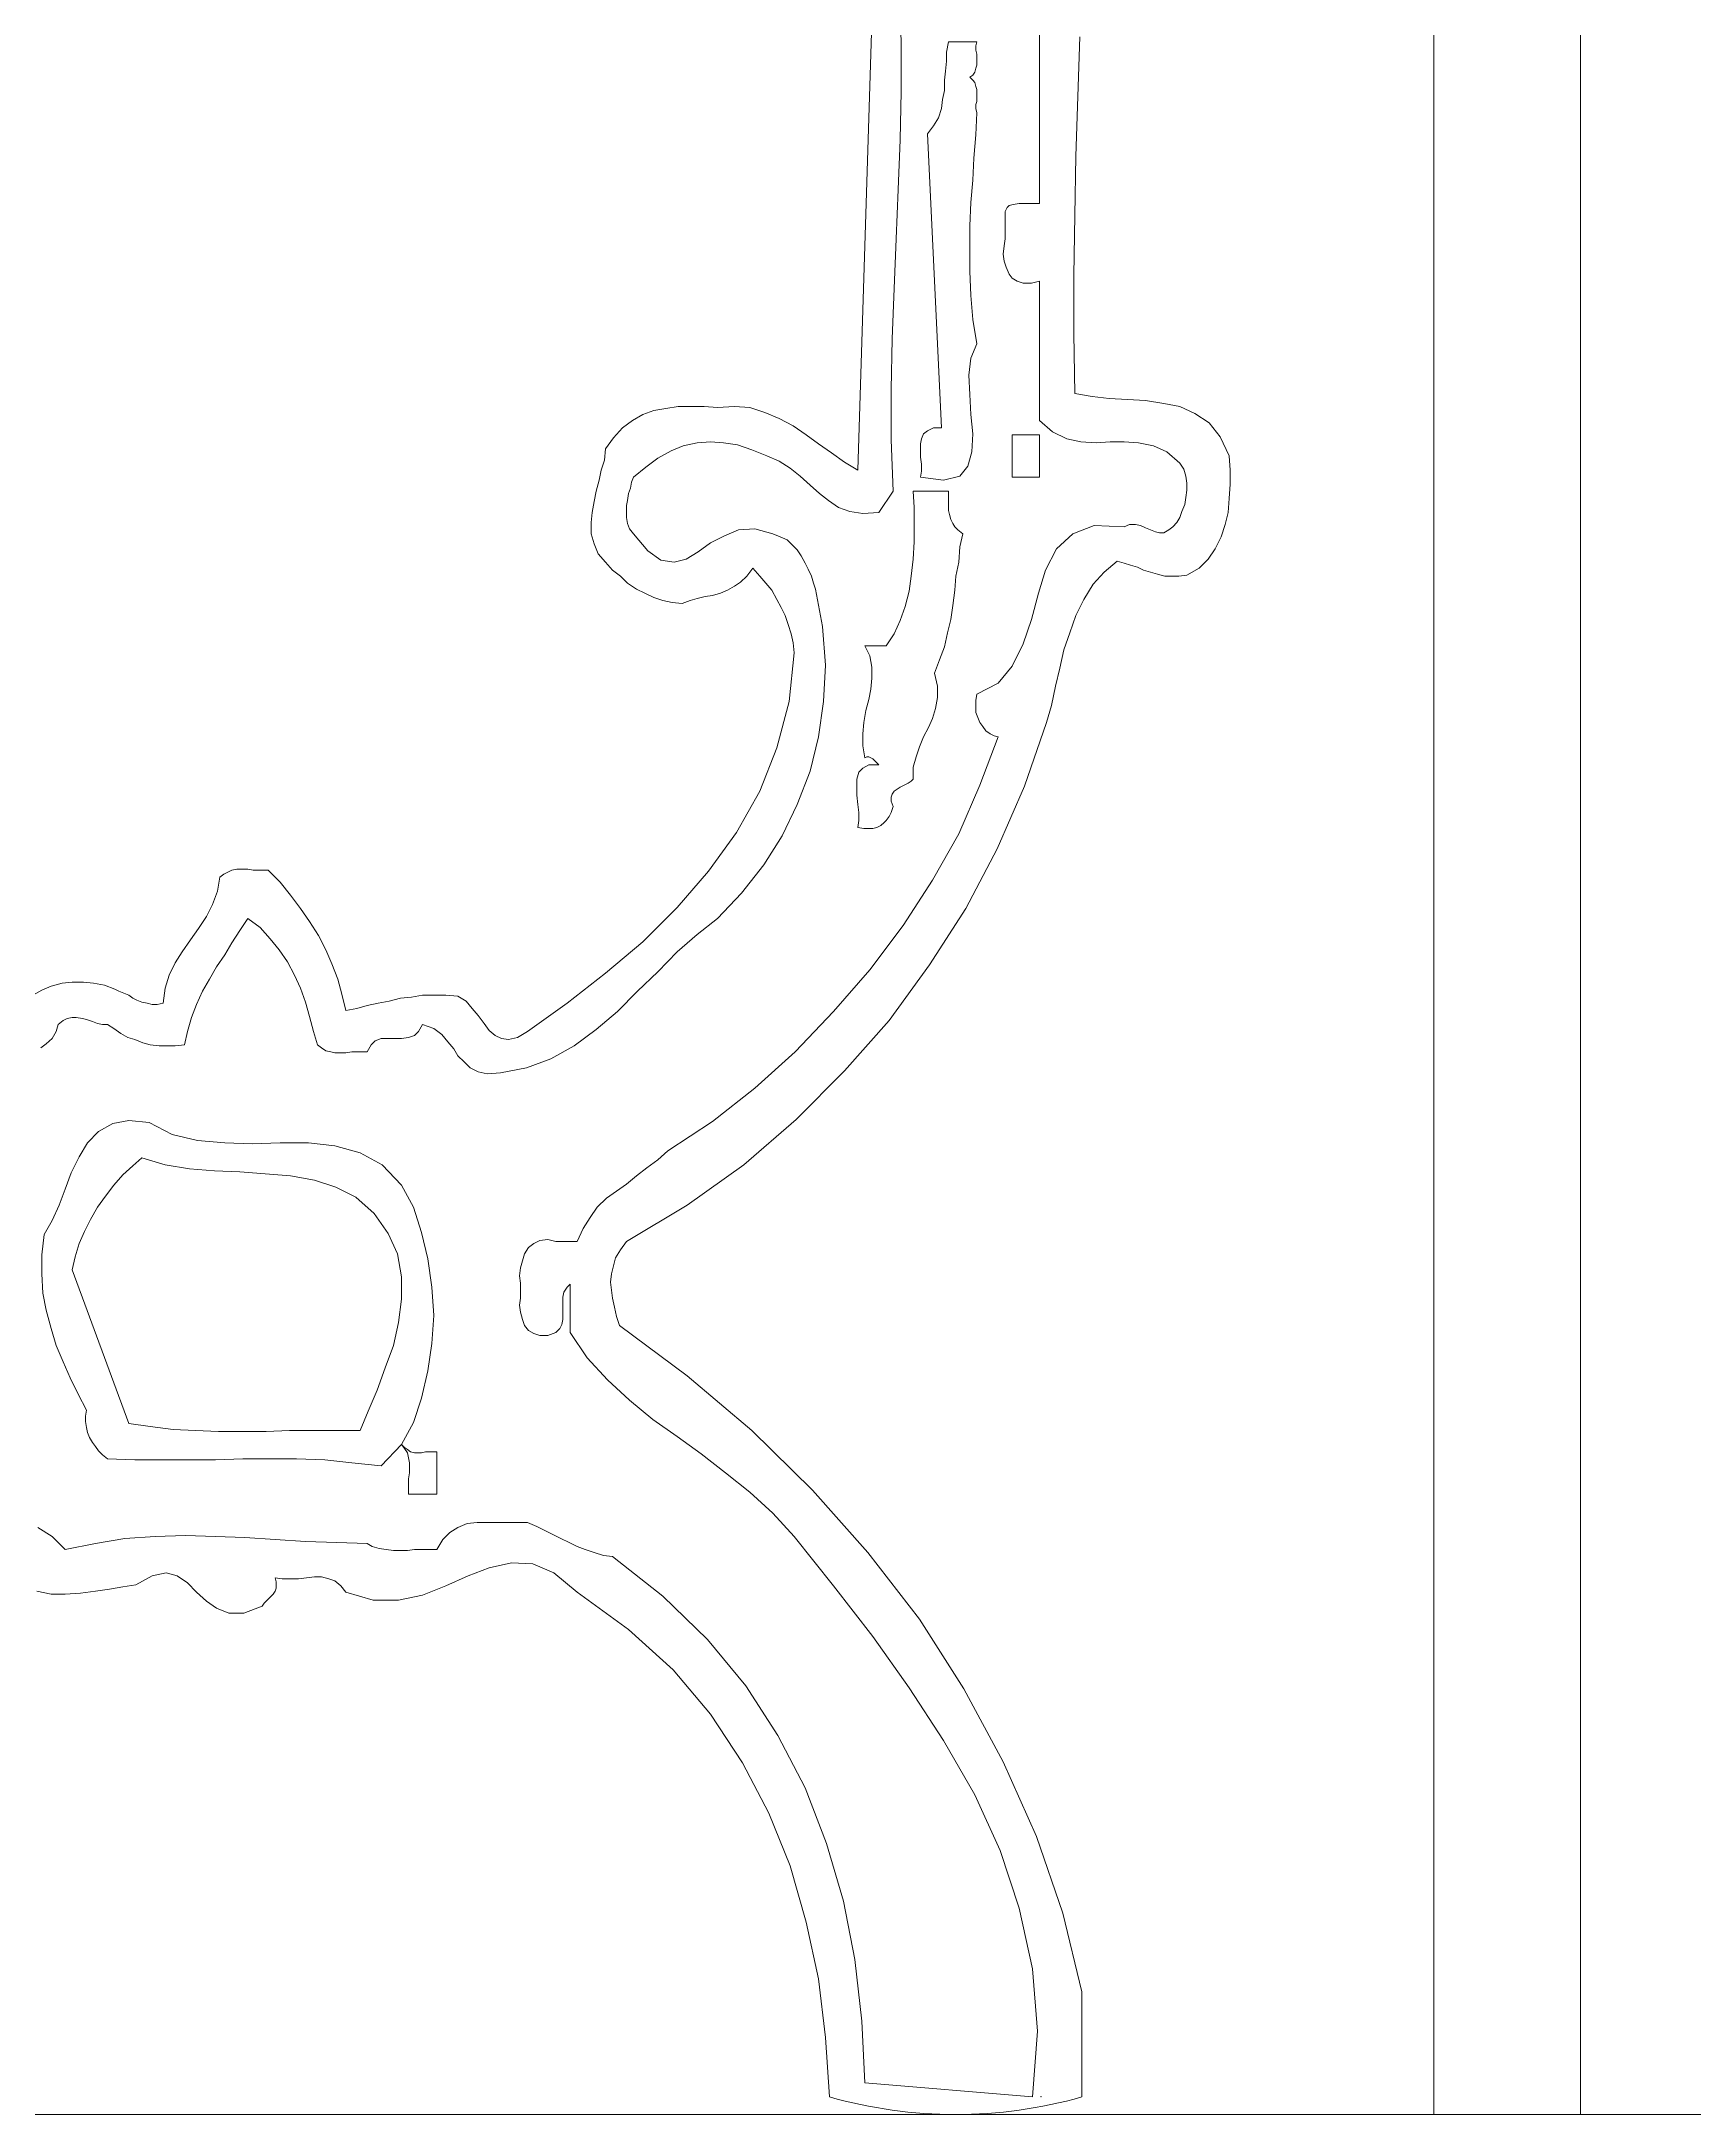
# Model space of a CAD drawing. Header units: millimetres. Extents: x -102 to 1947, y 0 to 1377.
# Drawn here: x 85.2 to 265.6, y 328.4 to 554.6 of the extents above; entities that cross this region are included whole.
import ezdxf

# ---------------------------------------------------------------- set-up
doc = ezdxf.new("R2010")
doc.units = ezdxf.units.MM
doc.layers.add('ceco.net 341', color=7, linetype='Continuous', lineweight=5)

# ---------------------------------------------------------------- blocks, each defined once
blk = doc.blocks.new('A$C00E300AF')
for p, q in [((-116.23, 452.24), (-116.67, 462.82)), ((-116.23, 441.44), (-116.23, 452.24)), ((-106.31, 448.05), (-106.53, 445.85)), ((-105.87, 452.24), (-106.31, 450.04)), ((-106.31, 450.04), (-106.31, 448.05)), ((-99.7, 452.24), (-105.87, 452.24)), ((-99.92, 451.36), (-99.7, 452.24)), ((-99.92, 450.48), (-99.92, 451.36)), ((-99.7, 449.59), (-99.92, 450.48)), ((-99.7, 448.71), (-99.7, 449.59)), ((-99.7, 448.05), (-99.7, 448.71)), ((-99.7, 447.17), (-99.7, 448.05)), ((-106.53, 445.85), (-106.76, 443.87)), ((-106.76, 443.87), (-106.76, 441.66)), ((-101.25, 444.53), (-100.59, 444.97)), ((-100.59, 443.87), (-101.25, 444.53)), ((-100.59, 444.97), (-100.14, 445.63)), ((-100.14, 443.42), (-100.59, 443.87)), ((-100.14, 445.63), (-99.92, 446.51)), ((-99.92, 442.54), (-100.14, 443.42)), ((-99.92, 446.51), (-99.7, 447.17)), ((-116.45, 430.86), (-116.23, 441.44)), ((-107.2, 439.68), (-107.42, 437.69)), ((-106.76, 441.66), (-107.2, 439.68)), ((-99.7, 441.88), (-99.92, 442.54)), ((-99.92, 438.58), (-99.7, 439.24)), ((-99.7, 441), (-99.7, 441.88)), ((-99.7, 440.12), (-99.7, 441)), ((-99.7, 439.24), (-99.7, 440.12)), ((-108.08, 435.71), (-109.18, 433.95)), ((-107.42, 437.69), (-108.08, 435.71)), ((-99.92, 437.69), (-99.92, 438.58)), ((-99.7, 436.81), (-99.92, 437.69)), ((-99.92, 431.97), (-99.7, 436.81)), ((-116.89, 420.07), (-116.45, 430.86)), ((-109.18, 433.95), (-110.5, 432.19)), ((-110.5, 432.19), (-107.42, 368.06)), ((-100.36, 426.9), (-99.92, 431.97)), ((-100.59, 422.05), (-100.36, 426.9)), ((-101.03, 417.2), (-100.59, 422.05)), ((-117.33, 409.27), (-116.89, 420.07)), ((-101.25, 412.13), (-101.03, 417.2)), ((-101.25, 407.28), (-101.25, 412.13)), ((-117.77, 398.47), (-117.33, 409.27)), ((-101.25, 402.22), (-101.25, 407.28)), ((-118.21, 387.45), (-117.77, 398.47)), ((-101.03, 396.93), (-101.25, 402.22)), ((-100.59, 391.64), (-101.03, 396.93)), ((-99.7, 386.35), (-100.59, 391.64)), ((-118.43, 376.43), (-118.21, 387.45)), ((-101.03, 383.27), (-99.7, 386.35)), ((-101.47, 379.52), (-101.03, 383.27)), ((-118.43, 365.42), (-118.43, 376.43)), ((-101.25, 375.33), (-101.47, 379.52)), ((-101.03, 370.93), (-101.25, 375.33)), ((-111.38, 366.74), (-111.82, 365.64)), ((-110.5, 367.4), (-111.38, 366.74)), ((-109.18, 368.06), (-110.5, 367.4)), ((-107.42, 368.06), (-109.18, 368.06)), ((-100.59, 366.74), (-101.03, 370.93)), ((-100.81, 362.77), (-100.59, 366.74)), ((-86.04, 366.52), (-91.99, 366.52)), ((-91.99, 366.52), (-91.99, 357.26)), ((-86.04, 357.26), (-86.04, 366.52)), ((-169.34, 361.45), (-166.47, 362.99)), ((-166.47, 362.99), (-163.83, 364.09)), ((-163.83, 364.09), (-160.74, 364.75)), ((-160.74, 364.75), (-157.88, 364.98)), ((-157.88, 364.98), (-155.01, 364.75)), ((-155.01, 364.75), (-151.93, 364.31)), ((-151.93, 364.31), (-148.84, 363.21)), ((-148.84, 363.21), (-145.54, 361.89)), ((-117.99, 354.18), (-118.43, 365.42)), ((-111.82, 365.64), (-112.04, 364.53)), ((-112.04, 364.53), (-112.04, 362.99)), ((-112.04, 362.99), (-112.04, 361.67)), ((-101.69, 359.69), (-100.81, 362.77)), ((-174.63, 357.26), (-171.98, 359.47)), ((-171.98, 359.47), (-169.34, 361.45)), ((-145.54, 361.89), (-142.89, 360.79)), ((-142.89, 360.79), (-140.47, 359.25)), ((-140.47, 359.25), (-138.27, 357.48)), ((-138.27, 357.48), (-136.06, 355.5)), ((-112.04, 361.67), (-111.82, 360.13)), ((-111.82, 358.58), (-112.04, 357.26)), ((-111.82, 360.13), (-111.82, 358.58)), ((-106.98, 356.6), (-103.45, 357.48)), ((-103.45, 357.48), (-101.69, 359.69)), ((-175.95, 352.19), (-175.73, 353.74)), ((-175.73, 353.74), (-175.29, 354.84)), ((-175.29, 354.84), (-175.07, 356.16)), ((-175.07, 356.16), (-174.63, 357.26)), ((-136.06, 355.5), (-134.08, 353.74)), ((-134.08, 353.74), (-132.1, 352.19)), ((-121.08, 349.55), (-117.99, 354.18)), ((-105.87, 354.18), (-113.59, 354.18)), ((-113.59, 354.18), (-113.37, 350.65)), ((-112.04, 357.26), (-106.98, 356.6)), ((-105.87, 353.08), (-105.87, 354.18)), ((-105.87, 352.19), (-105.87, 353.08)), ((-91.99, 357.26), (-86.04, 357.26)), ((-176.17, 351.09), (-175.95, 352.19)), ((-176.17, 349.77), (-176.17, 351.09)), ((-176.17, 348.45), (-176.17, 349.77)), ((-175.95, 347.13), (-176.17, 348.45)), ((-132.1, 352.19), (-129.89, 350.65)), ((-129.89, 350.65), (-127.47, 349.77)), ((-127.47, 349.77), (-124.6, 349.33)), ((-124.6, 349.33), (-121.08, 349.55)), ((-113.37, 350.65), (-113.37, 346.91)), ((-105.87, 351.09), (-105.87, 352.19)), ((-105.87, 349.99), (-105.87, 351.09)), ((-105.65, 349.11), (-105.87, 349.99)), ((-105.43, 348.01), (-105.65, 349.11)), ((-175.51, 346.02), (-175.95, 347.13)), ((-174.63, 344.92), (-175.51, 346.02)), ((-171.54, 341.18), (-174.63, 344.92)), ((-154.79, 344.48), (-157.88, 342.94)), ((-151.71, 345.8), (-154.79, 344.48)), ((-148.18, 346.02), (-151.71, 345.8)), ((-144.22, 344.92), (-148.18, 346.02)), ((-142.67, 344.26), (-144.22, 344.92)), ((-141.13, 343.6), (-142.67, 344.26)), ((-113.37, 346.91), (-113.37, 343.16)), ((-104.99, 347.13), (-105.43, 348.01)), ((-104.55, 346.46), (-104.99, 347.13)), ((-103.89, 345.8), (-104.55, 346.46)), ((-102.79, 344.92), (-103.89, 345.8)), ((-103.45, 342.06), (-102.79, 344.92)), ((-168.68, 339.19), (-171.54, 341.18)), ((-163.17, 339.41), (-165.81, 338.75)), ((-160.52, 340.96), (-163.17, 339.41)), ((-157.88, 342.94), (-160.52, 340.96)), ((-140.03, 342.5), (-141.13, 343.6)), ((-138.93, 341.4), (-140.03, 342.5)), ((-138.05, 340.07), (-138.93, 341.4)), ((-137.17, 338.53), (-138.05, 340.07)), ((-113.59, 339.41), (-114.03, 335.67)), ((-113.37, 343.16), (-113.59, 339.41)), ((-103.67, 338.75), (-103.45, 342.06)), ((-165.81, 338.75), (-168.68, 339.19)), ((-136.5, 337.21), (-137.17, 338.53)), ((-135.84, 335.67), (-136.5, 337.21)), ((-135.4, 334.12), (-135.84, 335.67)), ((-114.03, 335.67), (-114.47, 332.36)), ((-104.55, 332.58), (-104.33, 335.67)), ((-104.33, 335.67), (-103.67, 338.75)), ((-134.96, 332.8), (-135.4, 334.12)), ((-133.42, 324.65), (-134.96, 332.8)), ((-114.47, 332.36), (-115.35, 329.06)), ((-104.99, 329.28), (-104.55, 332.58)), ((-116.45, 325.97), (-117.77, 323.11)), ((-115.35, 329.06), (-116.45, 325.97)), ((-106.09, 323.33), (-105.43, 326.19)), ((-105.43, 326.19), (-104.99, 329.28)), ((-132.76, 316.28), (-133.42, 324.65)), ((-117.77, 323.11), (-119.54, 320.46)), ((-106.76, 320.24), (-106.09, 323.33)), ((-119.54, 320.46), (-124.16, 320.46)), ((-124.16, 320.46), (-123.06, 318.26)), ((-123.06, 318.26), (-122.62, 315.83)), ((-108.96, 314.51), (-107.86, 317.38)), ((-107.86, 317.38), (-106.76, 320.24)), ((-133.2, 308.34), (-132.76, 316.28)), ((-122.62, 313.41), (-122.84, 310.99)), ((-122.62, 315.83), (-122.62, 313.41)), ((-108.3, 311.65), (-108.96, 314.51)), ((-134.3, 300.63), (-133.2, 308.34)), ((-123.28, 308.78), (-123.94, 306.36)), ((-122.84, 310.99), (-123.28, 308.78)), ((-108.74, 306.8), (-108.3, 309.22)), ((-108.3, 309.22), (-108.3, 311.65)), ((-124.38, 303.71), (-124.6, 301.29)), ((-123.94, 306.36), (-124.38, 303.71)), ((-110.28, 302.61), (-109.4, 304.6)), ((-109.4, 304.6), (-108.74, 306.8)), ((-136.06, 293.14), (-134.3, 300.63)), ((-124.6, 301.29), (-124.6, 298.65)), ((-124.6, 298.65), (-124.16, 296)), ((-112.26, 298.43), (-111.38, 300.63)), ((-111.38, 300.63), (-110.28, 302.61)), ((-123.28, 294.46), (-124.6, 293.8)), ((-124.16, 296), (-123.72, 296.22)), ((-123.72, 296.22), (-123.28, 296.22)), ((-123.28, 296.22), (-122.84, 296)), ((-121.08, 294.46), (-123.28, 294.46)), ((-122.84, 296), (-122.4, 295.78)), ((-122.4, 295.78), (-122.18, 295.56)), ((-122.18, 295.56), (-121.74, 295.12)), ((-121.74, 295.12), (-121.52, 294.9)), ((-121.52, 294.9), (-121.08, 294.46)), ((-113.59, 294.02), (-112.93, 296.22)), ((-112.93, 296.22), (-112.26, 298.43)), ((-138.93, 285.87), (-136.06, 293.14)), ((-125.49, 292.92), (-125.93, 291.37)), ((-125.93, 291.37), (-125.93, 289.83)), ((-125.93, 289.83), (-125.93, 287.85)), ((-124.6, 293.8), (-125.49, 292.92)), ((-117.11, 289.17), (-116.45, 289.61)), ((-116.45, 289.61), (-115.57, 290.05)), ((-115.57, 290.05), (-114.69, 290.49)), ((-114.69, 290.49), (-114.03, 290.93)), ((-114.03, 290.93), (-113.59, 291.37)), ((-113.59, 291.37), (-113.59, 294.02)), ((-142.23, 279.03), (-138.93, 285.87)), ((-125.93, 287.85), (-125.71, 285.87)), ((-125.71, 285.87), (-125.49, 284.1)), ((-118.43, 287.41), (-118.21, 288.07)), ((-118.43, 286.53), (-118.43, 287.41)), ((-117.99, 285.42), (-118.43, 286.53)), ((-118.43, 284.1), (-117.99, 285.42)), ((-118.21, 288.07), (-117.77, 288.73)), ((-117.77, 288.73), (-117.11, 289.17)), ((-125.49, 282.34), (-125.71, 280.8)), ((-125.71, 280.8), (-124.38, 280.58)), ((-125.49, 284.1), (-125.49, 282.34)), ((-124.38, 280.58), (-123.28, 280.58)), ((-123.28, 280.58), (-122.4, 280.58)), ((-122.4, 280.58), (-121.52, 280.8)), ((-121.52, 280.8), (-120.64, 281.24)), ((-120.64, 281.24), (-119.98, 281.9)), ((-119.98, 281.9), (-119.54, 282.34)), ((-119.54, 282.34), (-118.88, 283.22)), ((-118.88, 283.22), (-118.43, 284.1)), ((-146.2, 272.64), (-142.23, 279.03)), ((-151.05, 266.47), (-146.2, 272.64)), ((-156.34, 260.96), (-151.05, 266.47)), ((-262.33, 255.68), (-260.57, 258.32)), ((-260.57, 258.32), (-258.81, 260.96)), ((-258.81, 260.96), (-256.16, 258.98)), ((-256.16, 258.98), (-253.96, 256.56)), ((-160.74, 257.44), (-156.34, 260.96)), ((-263.87, 253.03), (-262.33, 255.68)), ((-253.96, 256.56), (-251.97, 254.13)), ((-251.97, 254.13), (-250.21, 251.49)), ((-169.34, 249.29), (-165.15, 253.69)), ((-165.15, 253.69), (-160.74, 257.44)), ((-267.18, 247.74), (-265.64, 250.39)), ((-265.64, 250.39), (-263.87, 253.03)), ((-250.21, 251.49), (-248.67, 248.62)), ((-173.75, 245.1), (-169.34, 249.29)), ((-270.04, 242.23), (-268.72, 245.1)), ((-268.72, 245.1), (-267.18, 247.74)), ((-248.67, 248.62), (-247.35, 245.76)), ((-247.35, 245.76), (-246.24, 242.67)), ((-178.15, 240.69), (-173.75, 245.1)), ((-271.15, 239.37), (-270.04, 242.23)), ((-246.24, 242.67), (-245.36, 239.59)), ((-182.78, 236.72), (-178.15, 240.69)), ((-301.56, 234.74), (-300.67, 236.28)), ((-300.67, 236.28), (-300.23, 237.83)), ((-300.23, 237.83), (-299.13, 238.71)), ((-299.13, 238.71), (-298.25, 239.15)), ((-298.25, 239.15), (-297.15, 239.37)), ((-297.15, 239.37), (-296.27, 239.37)), ((-296.27, 239.37), (-294.94, 239.15)), ((-294.94, 239.15), (-294.06, 238.93)), ((-294.06, 238.93), (-292.74, 238.49)), ((-292.74, 238.49), (-291.64, 238.05)), ((-291.64, 238.05), (-290.54, 237.83)), ((-290.54, 237.83), (-289.44, 237.83)), ((-289.44, 237.83), (-288.11, 236.94)), ((-288.11, 236.94), (-286.57, 235.84)), ((-286.57, 235.84), (-285.03, 234.96)), ((-272.69, 233.42), (-272.03, 236.28)), ((-272.03, 236.28), (-271.15, 239.37)), ((-245.36, 239.59), (-244.48, 236.28)), ((-244.48, 236.28), (-243.6, 233.42)), ((-223.77, 234.96), (-222.45, 235.4)), ((-222.45, 235.4), (-221.56, 236.28)), ((-221.56, 236.28), (-220.68, 237.83)), ((-220.68, 237.83), (-218.26, 236.94)), ((-218.26, 236.94), (-216.5, 235.62)), ((-216.5, 235.62), (-215.17, 234.08)), ((-187.63, 233.2), (-182.78, 236.72)), ((-303.98, 232.76), (-302.88, 233.64)), ((-302.88, 233.64), (-301.56, 234.74)), ((-285.03, 234.96), (-283.49, 234.52)), ((-283.49, 234.52), (-281.72, 233.86)), ((-281.72, 233.86), (-280.18, 233.42)), ((-280.18, 233.42), (-278.2, 233.2)), ((-278.2, 233.2), (-276.43, 233.2)), ((-276.43, 233.2), (-274.67, 233.2)), ((-274.67, 233.2), (-272.69, 233.42)), ((-243.6, 233.42), (-242.72, 232.76)), ((-242.72, 232.76), (-241.84, 232.1)), ((-241.84, 232.1), (-240.74, 231.88)), ((-240.74, 231.88), (-239.85, 231.66)), ((-239.85, 231.66), (-238.53, 231.66)), ((-238.53, 231.66), (-237.43, 231.66)), ((-237.43, 231.66), (-236.11, 231.88)), ((-236.11, 231.88), (-235.01, 231.88)), ((-235.01, 231.88), (-233.9, 231.88)), ((-233.9, 231.88), (-232.8, 231.88)), ((-232.8, 231.88), (-231.92, 233.42)), ((-231.92, 233.42), (-231.04, 234.3)), ((-231.04, 234.3), (-229.72, 234.74)), ((-229.72, 234.74), (-228.17, 234.74)), ((-228.17, 234.74), (-226.85, 234.74)), ((-226.85, 234.74), (-225.31, 234.74)), ((-225.31, 234.74), (-223.77, 234.96)), ((-215.17, 234.08), (-213.85, 232.54)), ((-213.85, 232.54), (-212.97, 231)), ((-212.97, 231), (-211.65, 229.67)), ((-192.7, 230.33), (-187.63, 233.2)), ((-211.65, 229.67), (-210.33, 228.35)), ((-210.33, 228.35), (-208.56, 227.47)), ((-208.56, 227.47), (-206.58, 227.03)), ((-206.58, 227.03), (-203.71, 227.25)), ((-203.71, 227.25), (-197.99, 228.35)), ((-197.99, 228.35), (-192.7, 230.33)), ((-291.42, 214.47), (-293.84, 212.04)), ((-288.33, 216.23), (-291.42, 214.47)), ((-284.81, 216.89), (-288.33, 216.23)), ((-280.4, 216.45), (-284.81, 216.89)), ((-275.33, 213.81), (-280.4, 216.45)), ((-269.82, 212.48), (-275.33, 213.81)), ((-295.61, 208.96), (-297.37, 205.43)), ((-293.84, 212.04), (-295.61, 208.96)), ((-263.87, 212.04), (-269.82, 212.48)), ((-257.92, 211.82), (-263.87, 212.04)), ((-251.75, 212.04), (-257.92, 211.82)), ((-245.58, 212.04), (-251.75, 212.04)), ((-239.85, 211.38), (-245.58, 212.04)), ((-234.35, 209.84), (-239.85, 211.38)), ((-229.5, 207.2), (-234.35, 209.84)), ((-297.37, 205.43), (-298.69, 201.91)), ((-225.31, 202.79), (-229.5, 207.2)), ((-298.69, 201.91), (-300.01, 198.38)), ((-222.67, 197.94), (-225.31, 202.79)), ((-301.56, 195.08), (-303.32, 191.99)), ((-300.01, 198.38), (-301.56, 195.08)), ((-220.9, 192.43), (-222.67, 197.94)), ((-303.32, 191.99), (-303.76, 187.58)), ((-219.58, 186.7), (-220.9, 192.43)), ((-303.76, 187.58), (-303.76, 183.4)), ((-218.7, 180.53), (-219.58, 186.7)), ((-303.76, 183.4), (-303.54, 179.21)), ((-303.54, 179.21), (-302.88, 175.46)), ((-218.26, 174.36), (-218.7, 180.53)), ((-302.88, 175.46), (-301.78, 171.5)), ((-218.7, 168.19), (-218.26, 174.36)), ((-301.78, 171.5), (-300.67, 167.75)), ((-300.67, 167.75), (-299.13, 164.23)), ((-219.58, 162.24), (-218.7, 168.19)), ((-299.13, 164.23), (-297.59, 160.7)), ((-297.59, 160.7), (-295.83, 157.17)), ((-220.9, 156.29), (-219.58, 162.24)), ((-295.83, 157.17), (-294.06, 153.65)), ((-222.67, 151), (-220.9, 156.29)), ((-294.06, 153.65), (-294.28, 152.33)), ((-294.28, 152.33), (-294.28, 151.22)), ((-294.28, 151.22), (-294.06, 149.9)), ((-294.06, 149.9), (-293.84, 148.8)), ((-225.31, 146.16), (-222.67, 151)), ((-293.84, 148.8), (-293.4, 147.7)), ((-293.4, 147.7), (-292.74, 146.6)), ((-292.74, 146.6), (-292.08, 145.71)), ((-292.08, 145.71), (-291.42, 144.83)), ((-291.42, 144.83), (-290.54, 143.95)), ((-229.72, 141.53), (-225.31, 146.16)), ((-225.31, 146.16), (-224.65, 145.27)), ((-224.65, 145.49), (-225.31, 146.16)), ((-223.99, 145.05), (-224.65, 145.49)), ((-224.65, 145.27), (-223.99, 144.39)), ((-223.33, 144.61), (-223.99, 145.05)), ((-290.54, 143.95), (-289.44, 143.07)), ((-289.44, 143.07), (-283.49, 142.85)), ((-283.49, 142.85), (-277.54, 142.85)), ((-277.54, 142.85), (-271.59, 142.85)), ((-271.59, 142.85), (-265.86, 142.85)), ((-265.86, 142.85), (-259.91, 143.07)), ((-259.91, 143.07), (-254.18, 143.07)), ((-254.18, 143.07), (-248.23, 143.07)), ((-248.23, 143.07), (-242.06, 142.85)), ((-242.06, 142.85), (-236.11, 142.19)), ((-236.11, 142.19), (-229.72, 141.53)), ((-223.99, 144.39), (-223.77, 143.29)), ((-223.77, 143.29), (-223.55, 142.19)), ((-223.55, 142.19), (-223.55, 141.09)), ((-223.55, 141.09), (-223.55, 139.99)), ((-222.45, 144.39), (-223.33, 144.61)), ((-221.78, 144.39), (-222.45, 144.39)), ((-220.9, 144.39), (-221.78, 144.39)), ((-220.02, 144.61), (-220.9, 144.39)), ((-219.14, 144.61), (-220.02, 144.61)), ((-218.26, 144.61), (-219.14, 144.61)), ((-217.6, 144.61), (-218.26, 144.61)), ((-217.6, 135.36), (-217.6, 144.61)), ((-223.55, 139.99), (-223.77, 138.66)), ((-223.77, 138.66), (-223.77, 137.56)), ((-223.77, 137.56), (-223.77, 136.46)), ((-223.77, 136.46), (-223.77, 135.36)), ((-223.77, 135.36), (-217.6, 135.36))]:
    blk.add_line(p, q)
blk.add_circle((-85.7, 3.87), 0.0382)
blk.add_arc((-104.33, 100.61), 100.65, 254.1171, 285.8829)
at = {"layer": 'ceco.net 341'}
for p, q in [((-86.04, 451.36), (-86.04, 458.19)), ((-125.71, 358.81), (-122.62, 456.65)), ((-77.23, 453.34), (-77.67, 440.34)), ((-86.04, 444.31), (-86.04, 451.36)), ((-86.04, 437.47), (-86.04, 444.31)), ((-77.67, 440.34), (-78.11, 427.34)), ((-86.04, 430.64), (-86.04, 437.47)), ((-86.04, 423.81), (-86.04, 430.64)), ((-78.11, 427.34), (-78.33, 414.34)), ((-86.04, 416.98), (-86.04, 423.81)), ((-93.09, 416.1), (-92.65, 416.54)), ((-92.65, 416.54), (-91.77, 416.76)), ((-91.77, 416.76), (-90.45, 416.98)), ((-90.45, 416.98), (-86.04, 416.98)), ((-93.53, 415.22), (-93.09, 416.1)), ((-93.53, 414.34), (-93.53, 415.22)), ((-93.53, 413.23), (-93.53, 414.34)), ((-93.53, 412.35), (-93.53, 413.23)), ((-93.53, 411.25), (-93.53, 412.35)), ((-78.33, 414.34), (-78.55, 401.34)), ((-93.97, 405.96), (-93.75, 407.73)), ((-93.75, 407.73), (-93.53, 409.27)), ((-93.53, 410.15), (-93.53, 411.25)), ((-93.53, 409.27), (-93.53, 410.15)), ((-93.75, 404.42), (-93.97, 405.96)), ((-93.31, 403.1), (-93.75, 404.42)), ((-92.65, 401.56), (-93.31, 403.1)), ((-91.99, 400.67), (-92.65, 401.56)), ((-90.89, 400.01), (-91.99, 400.67)), ((-89.57, 399.57), (-90.89, 400.01)), ((-87.8, 399.57), (-89.57, 399.57)), ((-86.04, 400.01), (-87.8, 399.57)), ((-86.04, 369.6), (-86.04, 400.01)), ((-78.55, 401.34), (-78.55, 388.55)), ((-78.55, 388.55), (-78.33, 375.55)), ((-78.33, 375.55), (-74.58, 374.89)), ((-172.64, 370.93), (-170.22, 371.81)), ((-170.22, 371.81), (-167.58, 372.25)), ((-167.58, 372.25), (-164.93, 372.69)), ((-164.93, 372.69), (-162.07, 372.69)), ((-162.07, 372.69), (-159.2, 372.69)), ((-159.2, 372.69), (-156.34, 372.47)), ((-156.34, 372.47), (-152.59, 372.69)), ((-152.59, 372.69), (-149.29, 372.47)), ((-149.29, 372.47), (-145.98, 371.37)), ((-145.98, 371.37), (-142.89, 370.04)), ((-74.58, 374.89), (-70.84, 374.45)), ((-70.84, 374.45), (-66.87, 374.23)), ((-66.87, 374.23), (-62.9, 374.01)), ((-62.9, 374.01), (-58.94, 373.35)), ((-58.94, 373.35), (-55.41, 372.69)), ((-55.41, 372.69), (-52.11, 371.15)), ((-52.11, 371.15), (-49.02, 369.16)), ((-179.03, 365.86), (-177.05, 368.06)), ((-177.05, 368.06), (-174.85, 369.6)), ((-174.85, 369.6), (-172.64, 370.93)), ((-142.89, 370.04), (-139.81, 368.5)), ((-139.81, 368.5), (-136.94, 366.52)), ((-136.94, 366.52), (-134.3, 364.53)), ((-83.18, 367.18), (-86.04, 369.6)), ((-80.09, 365.64), (-83.18, 367.18)), ((-49.02, 369.16), (-46.6, 366.08)), ((-181.02, 361.01), (-180.8, 363.43)), ((-180.8, 363.43), (-179.03, 365.86)), ((-134.3, 364.53), (-131.44, 362.55)), ((-131.44, 362.55), (-128.57, 360.57)), ((-77.01, 364.98), (-80.09, 365.64)), ((-73.7, 364.75), (-77.01, 364.98)), ((-70.62, 364.98), (-73.7, 364.75)), ((-67.53, 364.98), (-70.62, 364.98)), ((-64.45, 364.75), (-67.53, 364.98)), ((-61.14, 364.09), (-64.45, 364.75)), ((-58.28, 362.77), (-61.14, 364.09)), ((-55.41, 360.35), (-58.28, 362.77)), ((-46.6, 366.08), (-44.61, 361.89)), ((-182.12, 356.6), (-181.68, 358.81)), ((-181.68, 358.81), (-181.02, 361.01)), ((-128.57, 360.57), (-125.71, 358.81)), ((-54.53, 359.03), (-55.41, 360.35)), ((-54.09, 357.48), (-54.53, 359.03)), ((-53.87, 355.94), (-54.09, 357.48)), ((-44.61, 361.89), (-44.39, 358.81)), ((-44.39, 358.81), (-44.39, 355.72)), ((-183.22, 351.97), (-182.78, 354.18)), ((-182.78, 354.18), (-182.12, 356.6)), ((-54.09, 352.86), (-53.87, 354.4)), ((-53.87, 354.4), (-53.87, 355.94)), ((-44.39, 355.72), (-44.61, 352.64)), ((-183.88, 347.35), (-183.66, 349.55)), ((-183.66, 349.55), (-183.22, 351.97)), ((-56.07, 347.35), (-55.41, 348.45)), ((-55.41, 348.45), (-54.97, 349.77)), ((-54.97, 349.77), (-54.31, 351.31)), ((-54.31, 351.31), (-54.09, 352.86)), ((-44.83, 349.55), (-45.49, 346.91)), ((-44.61, 352.64), (-44.83, 349.55)), ((-183.88, 344.92), (-183.88, 347.35)), ((-183.22, 342.72), (-183.88, 344.92)), ((-82.3, 341.62), (-78.77, 344.92)), ((-78.77, 344.92), (-74.14, 346.69)), ((-74.14, 346.69), (-67.53, 346.46)), ((-67.53, 346.46), (-66.43, 346.91)), ((-66.43, 346.91), (-65.11, 346.91)), ((-65.11, 346.91), (-64.01, 346.69)), ((-64.01, 346.69), (-62.9, 346.24)), ((-62.9, 346.24), (-61.8, 345.8)), ((-61.8, 345.8), (-60.7, 345.36)), ((-60.7, 345.36), (-59.82, 345.14)), ((-59.82, 345.14), (-58.94, 345.14)), ((-58.94, 345.14), (-57.83, 345.8)), ((-57.83, 345.8), (-56.95, 346.46)), ((-56.95, 346.46), (-56.07, 347.35)), ((-46.38, 344.26), (-47.7, 341.62)), ((-45.49, 346.91), (-46.38, 344.26)), ((-182.34, 340.52), (-183.22, 342.72)), ((-180.8, 338.75), (-182.34, 340.52)), ((-84.72, 336.99), (-82.3, 341.62)), ((-49.24, 339.41), (-51.22, 337.43)), ((-47.7, 341.62), (-49.24, 339.41)), ((-179.25, 336.99), (-180.8, 338.75)), ((-177.49, 335.67), (-179.25, 336.99)), ((-175.95, 334.12), (-177.49, 335.67)), ((-149.95, 335.67), (-151.27, 334.34)), ((-148.62, 337.43), (-149.95, 335.67)), ((-147.08, 335.67), (-148.62, 337.43)), ((-145.76, 334.12), (-147.08, 335.67)), ((-86.26, 331.92), (-84.72, 336.99)), ((-71.94, 336.55), (-74.36, 333.9)), ((-69.07, 338.97), (-71.94, 336.55)), ((-67.53, 338.53), (-69.07, 338.97)), ((-66.21, 338.09), (-67.53, 338.53)), ((-64.67, 337.65), (-66.21, 338.09)), ((-63.34, 336.99), (-64.67, 337.65)), ((-61.8, 336.55), (-63.34, 336.99)), ((-60.26, 336.11), (-61.8, 336.55)), ((-58.72, 335.67), (-60.26, 336.11)), ((-57.17, 335.67), (-58.72, 335.67)), ((-55.63, 335.67), (-57.17, 335.67)), ((-53.87, 335.89), (-55.63, 335.67)), ((-51.22, 337.43), (-53.87, 335.89)), ((-173.97, 332.8), (-175.95, 334.12)), ((-172.2, 331.92), (-173.97, 332.8)), ((-170.22, 331.04), (-172.2, 331.92)), ((-168.24, 330.38), (-170.22, 331.04)), ((-166.25, 329.94), (-168.24, 330.38)), ((-162.29, 330.38), (-164.05, 329.72)), ((-160.74, 330.82), (-162.29, 330.38)), ((-158.98, 331.26), (-160.74, 330.82)), ((-157.44, 331.48), (-158.98, 331.26)), ((-155.68, 331.92), (-157.44, 331.48)), ((-154.13, 332.58), (-155.68, 331.92)), ((-152.59, 333.46), (-154.13, 332.58)), ((-151.27, 334.34), (-152.59, 333.46)), ((-144.44, 332.58), (-145.76, 334.12)), ((-143.34, 330.6), (-144.44, 332.58)), ((-142.45, 328.84), (-143.34, 330.6)), ((-87.8, 326.19), (-86.26, 331.92)), ((-76.35, 330.6), (-78.11, 327.07)), ((-74.36, 333.9), (-76.35, 330.6)), ((-164.05, 329.72), (-166.25, 329.94)), ((-141.57, 327.07), (-142.45, 328.84)), ((-140.91, 325.09), (-141.57, 327.07)), ((-89.57, 320.9), (-87.8, 326.19)), ((-78.11, 327.07), (-79.43, 323.33)), ((-140.25, 323.11), (-140.91, 325.09)), ((-139.81, 321.12), (-140.25, 323.11)), ((-79.43, 323.33), (-80.75, 319.58)), ((-140.69, 308.34), (-139.59, 318.92)), ((-139.59, 318.92), (-139.81, 321.12)), ((-91.99, 316.05), (-89.57, 320.9)), ((-80.75, 319.58), (-81.63, 315.61)), ((-99.7, 309.88), (-95.08, 312.31)), ((-95.08, 312.31), (-91.99, 316.05)), ((-81.63, 315.61), (-82.52, 311.65)), ((-143.34, 298.21), (-140.69, 308.34)), ((-99.92, 308.56), (-99.7, 309.88)), ((-99.92, 307.24), (-99.92, 308.56)), ((-82.52, 311.65), (-83.4, 307.46)), ((-99.92, 305.92), (-99.92, 307.24)), ((-99.48, 304.82), (-99.92, 305.92)), ((-99.04, 303.71), (-99.48, 304.82)), ((-98.38, 302.83), (-99.04, 303.71)), ((-84.5, 303.71), (-89.35, 289.83)), ((-83.4, 307.46), (-84.5, 303.71)), ((-99.04, 290.05), (-95.08, 300.63)), ((-97.72, 301.95), (-98.38, 302.83)), ((-96.84, 301.29), (-97.72, 301.95)), ((-95.96, 300.85), (-96.84, 301.29)), ((-95.08, 300.63), (-95.96, 300.85)), ((-147.08, 288.73), (-143.34, 298.21)), ((-103.67, 279.47), (-99.04, 290.05)), ((-89.35, 289.83), (-95.3, 276.17)), ((-152.15, 279.7), (-147.08, 288.73)), ((-158.32, 271.32), (-152.15, 279.7)), ((-109.4, 269.34), (-103.67, 279.47)), ((-95.3, 276.17), (-102.13, 263.17)), ((-263.21, 271.1), (-262.33, 271.54)), ((-262.33, 271.54), (-261.23, 271.76)), ((-261.23, 271.76), (-260.13, 271.76)), ((-260.13, 271.76), (-258.81, 271.76)), ((-258.81, 271.76), (-257.7, 271.54)), ((-257.7, 271.54), (-256.38, 271.54)), ((-256.38, 271.54), (-255.28, 271.54)), ((-255.28, 271.54), (-254.4, 271.54)), ((-254.4, 271.54), (-251.75, 268.9)), ((-266.52, 264.05), (-265.42, 266.91)), ((-265.42, 266.91), (-264.98, 270)), ((-264.98, 270), (-264.09, 270.66)), ((-264.09, 270.66), (-263.21, 271.1)), ((-251.75, 268.9), (-249.55, 266.03)), ((-165.15, 263.39), (-158.32, 271.32)), ((-115.79, 259.42), (-109.4, 269.34)), ((-267.84, 261.41), (-266.52, 264.05)), ((-249.55, 266.03), (-247.35, 263.17)), ((-247.35, 263.17), (-245.36, 260.3)), ((-172.64, 255.9), (-165.15, 263.39)), ((-102.13, 263.17), (-110.06, 250.83)), ((-271.37, 256.34), (-269.6, 258.76)), ((-269.6, 258.76), (-267.84, 261.41)), ((-245.36, 260.3), (-243.38, 257.22)), ((-123.06, 249.73), (-115.79, 259.42)), ((-274.67, 251.27), (-273.13, 253.69)), ((-273.13, 253.69), (-271.37, 256.34)), ((-243.38, 257.22), (-241.84, 254.13)), ((-241.84, 254.13), (-240.52, 251.05)), ((-180.8, 249.06), (-172.64, 255.9)), ((-275.99, 248.62), (-274.67, 251.27)), ((-240.52, 251.05), (-239.19, 247.74)), ((-189.17, 242.45), (-180.8, 249.06)), ((-131, 240.69), (-123.06, 249.73)), ((-110.06, 250.83), (-118.88, 238.71)), ((-305.74, 244.22), (-303.76, 245.32)), ((-303.76, 245.32), (-301.78, 246.2)), ((-301.78, 246.2), (-299.35, 246.86)), ((-299.35, 246.86), (-297.15, 247.08)), ((-297.15, 247.08), (-294.72, 247.08)), ((-294.72, 247.08), (-292.52, 246.86)), ((-292.52, 246.86), (-290.1, 246.42)), ((-290.1, 246.42), (-287.89, 245.54)), ((-287.89, 245.54), (-287.01, 245.1)), ((-287.01, 245.1), (-285.91, 244.66)), ((-285.91, 244.66), (-284.81, 244.22)), ((-277.32, 242.45), (-276.88, 245.76)), ((-276.88, 245.76), (-275.99, 248.62)), ((-239.19, 247.74), (-238.31, 244.44)), ((-238.31, 244.44), (-237.43, 240.91)), ((-284.81, 244.22), (-283.93, 243.56)), ((-283.93, 243.56), (-283.05, 243.11)), ((-283.05, 243.11), (-281.94, 242.67)), ((-281.94, 242.67), (-280.84, 242.45)), ((-280.84, 242.45), (-279.74, 242.23)), ((-279.74, 242.23), (-278.64, 242.23)), ((-278.64, 242.23), (-277.32, 242.45)), ((-237.43, 240.91), (-235.01, 241.35)), ((-235.01, 241.35), (-232.8, 242.01)), ((-232.8, 242.01), (-230.38, 242.45)), ((-230.38, 242.45), (-227.95, 242.89)), ((-227.95, 242.89), (-225.53, 243.56)), ((-225.53, 243.56), (-223.11, 243.78)), ((-223.11, 243.78), (-220.68, 244.22)), ((-220.68, 244.22), (-218.26, 244.22)), ((-218.26, 244.22), (-215.61, 244.22)), ((-215.61, 244.22), (-212.97, 244)), ((-212.97, 244), (-211.21, 242.89)), ((-211.21, 242.89), (-209.88, 241.35)), ((-209.88, 241.35), (-208.56, 239.81)), ((-208.56, 239.81), (-207.24, 238.05)), ((-197.76, 236.28), (-189.17, 242.45)), ((-139.37, 231.88), (-131, 240.69)), ((-207.24, 238.05), (-206.14, 236.5)), ((-206.14, 236.5), (-204.82, 235.4)), ((-204.82, 235.4), (-203.49, 234.74)), ((-199.97, 234.96), (-197.76, 236.28)), ((-118.88, 238.71), (-128.57, 227.69)), ((-203.49, 234.74), (-201.95, 234.52)), ((-201.95, 234.52), (-199.97, 234.96)), ((-148.18, 223.94), (-139.37, 231.88)), ((-128.57, 227.69), (-139.15, 217.11)), ((-157.44, 216.67), (-148.18, 223.94)), ((-167.13, 210.28), (-157.44, 216.67)), ((-139.15, 217.11), (-150.61, 207.2)), ((-281.94, 208.74), (-283.93, 206.98)), ((-276.88, 207.2), (-281.94, 208.74)), ((-171.76, 206.53), (-169.34, 208.3)), ((-169.34, 208.3), (-167.13, 210.28)), ((-286.13, 204.99), (-288.11, 202.79)), ((-283.93, 206.98), (-286.13, 204.99)), ((-271.59, 206.31), (-276.88, 207.2)), ((-266.08, 205.87), (-271.59, 206.31)), ((-260.57, 205.65), (-266.08, 205.87)), ((-255.06, 205.21), (-260.57, 205.65)), ((-249.55, 204.77), (-255.06, 205.21)), ((-244.26, 203.89), (-249.55, 204.77)), ((-239.63, 202.35), (-244.26, 203.89)), ((-176.17, 203.01), (-173.97, 204.77)), ((-173.97, 204.77), (-171.76, 206.53)), ((-150.61, 207.2), (-162.95, 198.38)), ((-289.88, 200.36), (-291.64, 197.94)), ((-288.11, 202.79), (-289.88, 200.36)), ((-235.23, 200.14), (-239.63, 202.35)), ((-231.26, 196.62), (-235.23, 200.14)), ((-182.56, 197.94), (-180.58, 199.92)), ((-180.58, 199.92), (-178.37, 201.47)), ((-178.37, 201.47), (-176.17, 203.01)), ((-293.18, 195.3), (-294.5, 192.65)), ((-291.64, 197.94), (-293.18, 195.3)), ((-228.17, 192.21), (-231.26, 196.62)), ((-185.65, 193.31), (-184.1, 195.74)), ((-184.1, 195.74), (-182.56, 197.94)), ((-162.95, 198.38), (-176.17, 190.45)), ((-295.61, 190.01), (-296.49, 187.14)), ((-294.5, 192.65), (-295.61, 190.01)), ((-226.19, 187.8), (-228.17, 192.21)), ((-197.54, 189.13), (-196.44, 190.01)), ((-196.44, 190.01), (-195.12, 190.67)), ((-195.12, 190.67), (-193.36, 190.89)), ((-193.36, 190.89), (-191.59, 190.45)), ((-191.59, 190.45), (-186.97, 190.45)), ((-186.97, 190.45), (-185.65, 193.31)), ((-176.17, 190.45), (-177.49, 188.69)), ((-296.49, 187.14), (-297.15, 184.28)), ((-225.31, 182.74), (-226.19, 187.8)), ((-199.31, 184.72), (-198.87, 186.26)), ((-198.87, 186.26), (-198.43, 187.8)), ((-198.43, 187.8), (-197.54, 189.13)), ((-178.59, 186.92), (-179.03, 185.16)), ((-177.49, 188.69), (-178.59, 186.92)), ((-297.15, 184.28), (-284.81, 150.78)), ((-225.31, 177.89), (-225.31, 182.74)), ((-199.53, 182.96), (-199.31, 184.72)), ((-199.31, 181.41), (-199.53, 182.96)), ((-199.31, 179.65), (-199.31, 181.41)), ((-188.51, 181.19), (-189.17, 180.53)), ((-188.51, 170.62), (-188.51, 181.19)), ((-179.47, 183.4), (-179.7, 181.63)), ((-179.7, 181.63), (-179.47, 179.87)), ((-179.03, 185.16), (-179.47, 183.4)), ((-225.97, 172.82), (-225.31, 177.89)), ((-199.53, 176.57), (-199.31, 178.11)), ((-199.31, 175.02), (-199.53, 176.57)), ((-199.31, 178.11), (-199.31, 179.65)), ((-189.83, 179.43), (-190.05, 178.33)), ((-190.05, 178.33), (-190.05, 177.23)), ((-190.05, 177.23), (-190.05, 175.9)), ((-189.17, 180.53), (-189.83, 179.43)), ((-179.47, 179.87), (-179.25, 178.11)), ((-179.25, 178.11), (-178.81, 176.12)), ((-227.07, 167.75), (-225.97, 172.82)), ((-198.87, 173.48), (-199.31, 175.02)), ((-198.43, 172.16), (-198.87, 173.48)), ((-197.54, 171.06), (-198.43, 172.16)), ((-190.27, 172.38), (-190.71, 171.5)), ((-190.05, 173.48), (-190.27, 172.38)), ((-190.05, 175.9), (-190.05, 174.58)), ((-190.05, 174.58), (-190.05, 173.48)), ((-178.81, 176.12), (-178.37, 174.14)), ((-178.37, 174.14), (-177.71, 172.16)), ((-177.71, 172.16), (-162.95, 161.14)), ((-228.84, 162.9), (-227.07, 167.75)), ((-196.44, 170.4), (-197.54, 171.06)), ((-195.12, 169.95), (-196.44, 170.4)), ((-193.36, 169.95), (-195.12, 169.95)), ((-191.59, 170.62), (-193.36, 169.95)), ((-190.71, 171.5), (-191.59, 170.62)), ((-184.76, 165.11), (-188.51, 170.62)), ((-230.6, 158.06), (-228.84, 162.9)), ((-180.36, 160.26), (-184.76, 165.11)), ((-175.51, 155.85), (-180.36, 160.26)), ((-162.95, 161.14), (-148.84, 149.24)), ((-232.58, 153.43), (-230.6, 158.06)), ((-170.44, 151.66), (-175.51, 155.85)), ((-284.81, 150.78), (-280.18, 150.12)), ((-280.18, 150.12), (-275.11, 149.46)), ((-275.11, 149.46), (-270.26, 149.24)), ((-234.35, 149.24), (-232.58, 153.43)), ((-165.15, 147.92), (-170.44, 151.66)), ((-270.26, 149.24), (-265.2, 149.02)), ((-265.2, 149.02), (-260.13, 149.02)), ((-260.13, 149.02), (-254.84, 149.02)), ((-254.84, 149.02), (-249.77, 149.24)), ((-249.77, 149.24), (-244.7, 149.24)), ((-244.7, 149.24), (-239.41, 149.24)), ((-239.41, 149.24), (-234.35, 149.24)), ((-159.86, 144.17), (-165.15, 147.92)), ((-148.84, 149.24), (-135.62, 136.24)), ((-154.57, 139.99), (-159.86, 144.17)), ((-149.29, 135.8), (-154.57, 139.99)), ((-144.22, 131.17), (-149.29, 135.8)), ((-135.62, 136.24), (-123.5, 122.58)), ((-304.64, 128.09), (-301.56, 126.1)), ((-216.28, 125.44), (-214.73, 126.98)), ((-214.73, 126.98), (-212.97, 128.09)), ((-212.97, 128.09), (-210.99, 128.97)), ((-210.99, 128.97), (-208.78, 129.19)), ((-208.78, 129.19), (-206.58, 129.19)), ((-206.58, 129.19), (-204.38, 129.19)), ((-204.38, 129.19), (-202.17, 129.19)), ((-202.17, 129.19), (-199.97, 129.19)), ((-199.97, 129.19), (-197.76, 129.19)), ((-197.76, 129.19), (-195.78, 128.31)), ((-195.78, 128.31), (-194.02, 127.42)), ((-194.02, 127.42), (-192.26, 126.54)), ((-139.59, 126.1), (-144.22, 131.17)), ((-301.56, 126.1), (-298.69, 123.24)), ((-298.69, 123.24), (-292.08, 124.56)), ((-292.08, 124.56), (-285.69, 125.66)), ((-285.69, 125.66), (-279.08, 126.1)), ((-279.08, 126.1), (-272.47, 126.32)), ((-272.47, 126.32), (-265.86, 126.1)), ((-265.86, 126.1), (-259.47, 125.88)), ((-259.47, 125.88), (-252.86, 125.44)), ((-252.86, 125.44), (-246.24, 125)), ((-246.24, 125), (-239.41, 124.78)), ((-239.41, 124.78), (-232.8, 124.56)), ((-232.8, 124.56), (-231.7, 123.9)), ((-231.7, 123.9), (-230.16, 123.46)), ((-230.16, 123.46), (-228.62, 123.24)), ((-228.62, 123.24), (-227.07, 123.02)), ((-227.07, 123.02), (-225.53, 123.02)), ((-225.53, 123.02), (-223.99, 123.02)), ((-223.99, 123.02), (-222.45, 123.24)), ((-222.45, 123.24), (-220.68, 123.24)), ((-220.68, 123.24), (-219.14, 123.24)), ((-219.14, 123.24), (-217.6, 123.24)), ((-217.6, 123.24), (-216.28, 125.44)), ((-192.26, 126.54), (-190.49, 125.66)), ((-190.49, 125.66), (-188.73, 124.78)), ((-188.73, 124.78), (-186.97, 123.9)), ((-186.97, 123.9), (-185.2, 123.24)), ((-185.2, 123.24), (-183.22, 122.58)), ((-183.22, 122.58), (-181.24, 121.92)), ((-131, 115.3), (-139.59, 126.1)), ((-123.5, 122.58), (-112.26, 108.03)), ((-276.65, 118.17), (-279.74, 117.51)), ((-274.23, 117.51), (-276.65, 118.17)), ((-206.14, 119.27), (-210.77, 117.51)), ((-201.29, 120.37), (-206.14, 119.27)), ((-196.66, 120.15), (-201.29, 120.37)), ((-192.04, 118.17), (-196.66, 120.15)), ((-186.97, 113.98), (-192.04, 118.17)), ((-181.24, 121.92), (-179.25, 121.7)), ((-179.25, 121.7), (-168.24, 113.1)), ((-301.78, 113.54), (-304.86, 114.2)), ((-298.69, 113.54), (-301.78, 113.54)), ((-295.39, 113.76), (-298.69, 113.54)), ((-292.08, 114.2), (-295.39, 113.76)), ((-288.99, 114.64), (-292.08, 114.2)), ((-286.13, 115.08), (-288.99, 114.64)), ((-283.27, 115.53), (-286.13, 115.08)), ((-279.74, 117.51), (-283.27, 115.53)), ((-272.03, 115.97), (-274.23, 117.51)), ((-270.04, 113.98), (-272.03, 115.97)), ((-267.84, 112), (-270.04, 113.98)), ((-253.74, 113.1), (-254.4, 112.44)), ((-253.3, 113.54), (-253.74, 113.1)), ((-252.86, 114.2), (-253.3, 113.54)), ((-251.31, 116.85), (-252.86, 117.07)), ((-252.86, 117.07), (-252.64, 116.19)), ((-252.64, 114.86), (-252.86, 114.2)), ((-252.64, 116.19), (-252.64, 115.53)), ((-252.64, 115.53), (-252.64, 114.86)), ((-249.55, 116.85), (-251.31, 116.85)), ((-247.79, 116.85), (-249.55, 116.85)), ((-246.02, 117.07), (-247.79, 116.85)), ((-244.26, 117.29), (-246.02, 117.07)), ((-242.72, 117.29), (-244.26, 117.29)), ((-241.18, 116.85), (-242.72, 117.29)), ((-239.85, 116.41), (-241.18, 116.85)), ((-238.53, 115.3), (-239.85, 116.41)), ((-237.43, 113.98), (-238.53, 115.3)), ((-231.48, 112.22), (-237.43, 113.98)), ((-220.68, 113.32), (-225.97, 112.22)), ((-215.61, 115.3), (-220.68, 113.32)), ((-210.77, 117.51), (-215.61, 115.3)), ((-175.73, 105.83), (-186.97, 113.98)), ((-168.24, 113.1), (-158.54, 103.63)), ((-122.4, 104.29), (-131, 115.3)), ((-265.64, 110.46), (-267.84, 112)), ((-262.99, 109.35), (-265.64, 110.46)), ((-259.69, 109.35), (-262.99, 109.35)), ((-255.72, 110.9), (-259.69, 109.35)), ((-255.28, 111.56), (-255.72, 110.9)), ((-254.84, 112), (-255.28, 111.56)), ((-254.4, 112.44), (-254.84, 112)), ((-225.97, 112.22), (-231.48, 112.22)), ((-166.03, 97.01), (-175.73, 105.83)), ((-114.47, 93.05), (-122.4, 104.29)), ((-112.26, 108.03), (-102.57, 92.83)), ((-158.54, 103.63), (-150.17, 93.49)), ((-157.88, 87.32), (-166.03, 97.01)), ((-150.17, 93.49), (-143.12, 82.69)), ((-106.98, 81.59), (-114.47, 93.05)), ((-102.57, 92.83), (-93.97, 76.96)), ((-150.83, 76.74), (-157.88, 87.32)), ((-143.12, 82.69), (-137.17, 71.23)), ((-100.14, 69.69), (-106.98, 81.59)), ((-93.97, 76.96), (-86.7, 60.65)), ((-145.1, 65.72), (-150.83, 76.74)), ((-137.17, 71.23), (-132.54, 59.11)), ((-94.64, 57.57), (-100.14, 69.69)), ((-140.47, 54.26), (-145.1, 65.72)), ((-132.54, 59.11), (-128.79, 46.55)), ((-86.7, 60.65), (-80.97, 43.91)), ((-90.45, 45.01), (-94.64, 57.57)), ((-136.94, 41.92), (-140.47, 54.26)), ((-128.79, 46.55), (-126.37, 33.77)), ((-134.3, 29.58), (-136.94, 41.92)), ((-87.58, 31.79), (-90.45, 45.01)), ((-80.97, 43.91), (-76.79, 26.72)), ((-126.37, 33.77), (-124.83, 20.33)), ((-86.48, 18.12), (-87.58, 31.79)), ((-132.76, 16.8), (-134.3, 29.58)), ((-76.79, 26.72), (-76.79, 3.8)), ((-124.83, 20.33), (-124.16, 6.89)), ((-87.58, 3.8), (-86.48, 18.12)), ((-131.88, 3.8), (-132.76, 16.8)), ((-124.16, 6.89), (-87.58, 3.8))]:
    blk.add_line(p, q, dxfattribs=at)
blk.add_text('PROPRIETARY DESIGN OF ALLOY CASTING C COPYRIGHT 1999', height=0.0512).set_placement((-87.51, 3.84))
blk = doc.blocks.new('w341a')
at = {"layer": 'ceco.net 341', "lineweight": 5}
for p, q in [((237.16, 1185.58), (237.16, 328.47)), ((253.17, 1185.58), (253.17, 328.47)), ((-25.62, 328.47), (1870.52, 328.47))]:
    blk.add_line(p, q, dxfattribs=at)
at = {"layer": 'ceco.net 341', "xscale": 0.5, "yscale": 0.5, "zscale": 0.5}
blk.add_blockref('A$C00E300AF', (237.16, 328.47), dxfattribs=at)

msp = doc.modelspace()

# ---------------------------------------------------------------- block references
msp.add_blockref('w341a', (0, 0))

doc.saveas('drawing.dxf')
